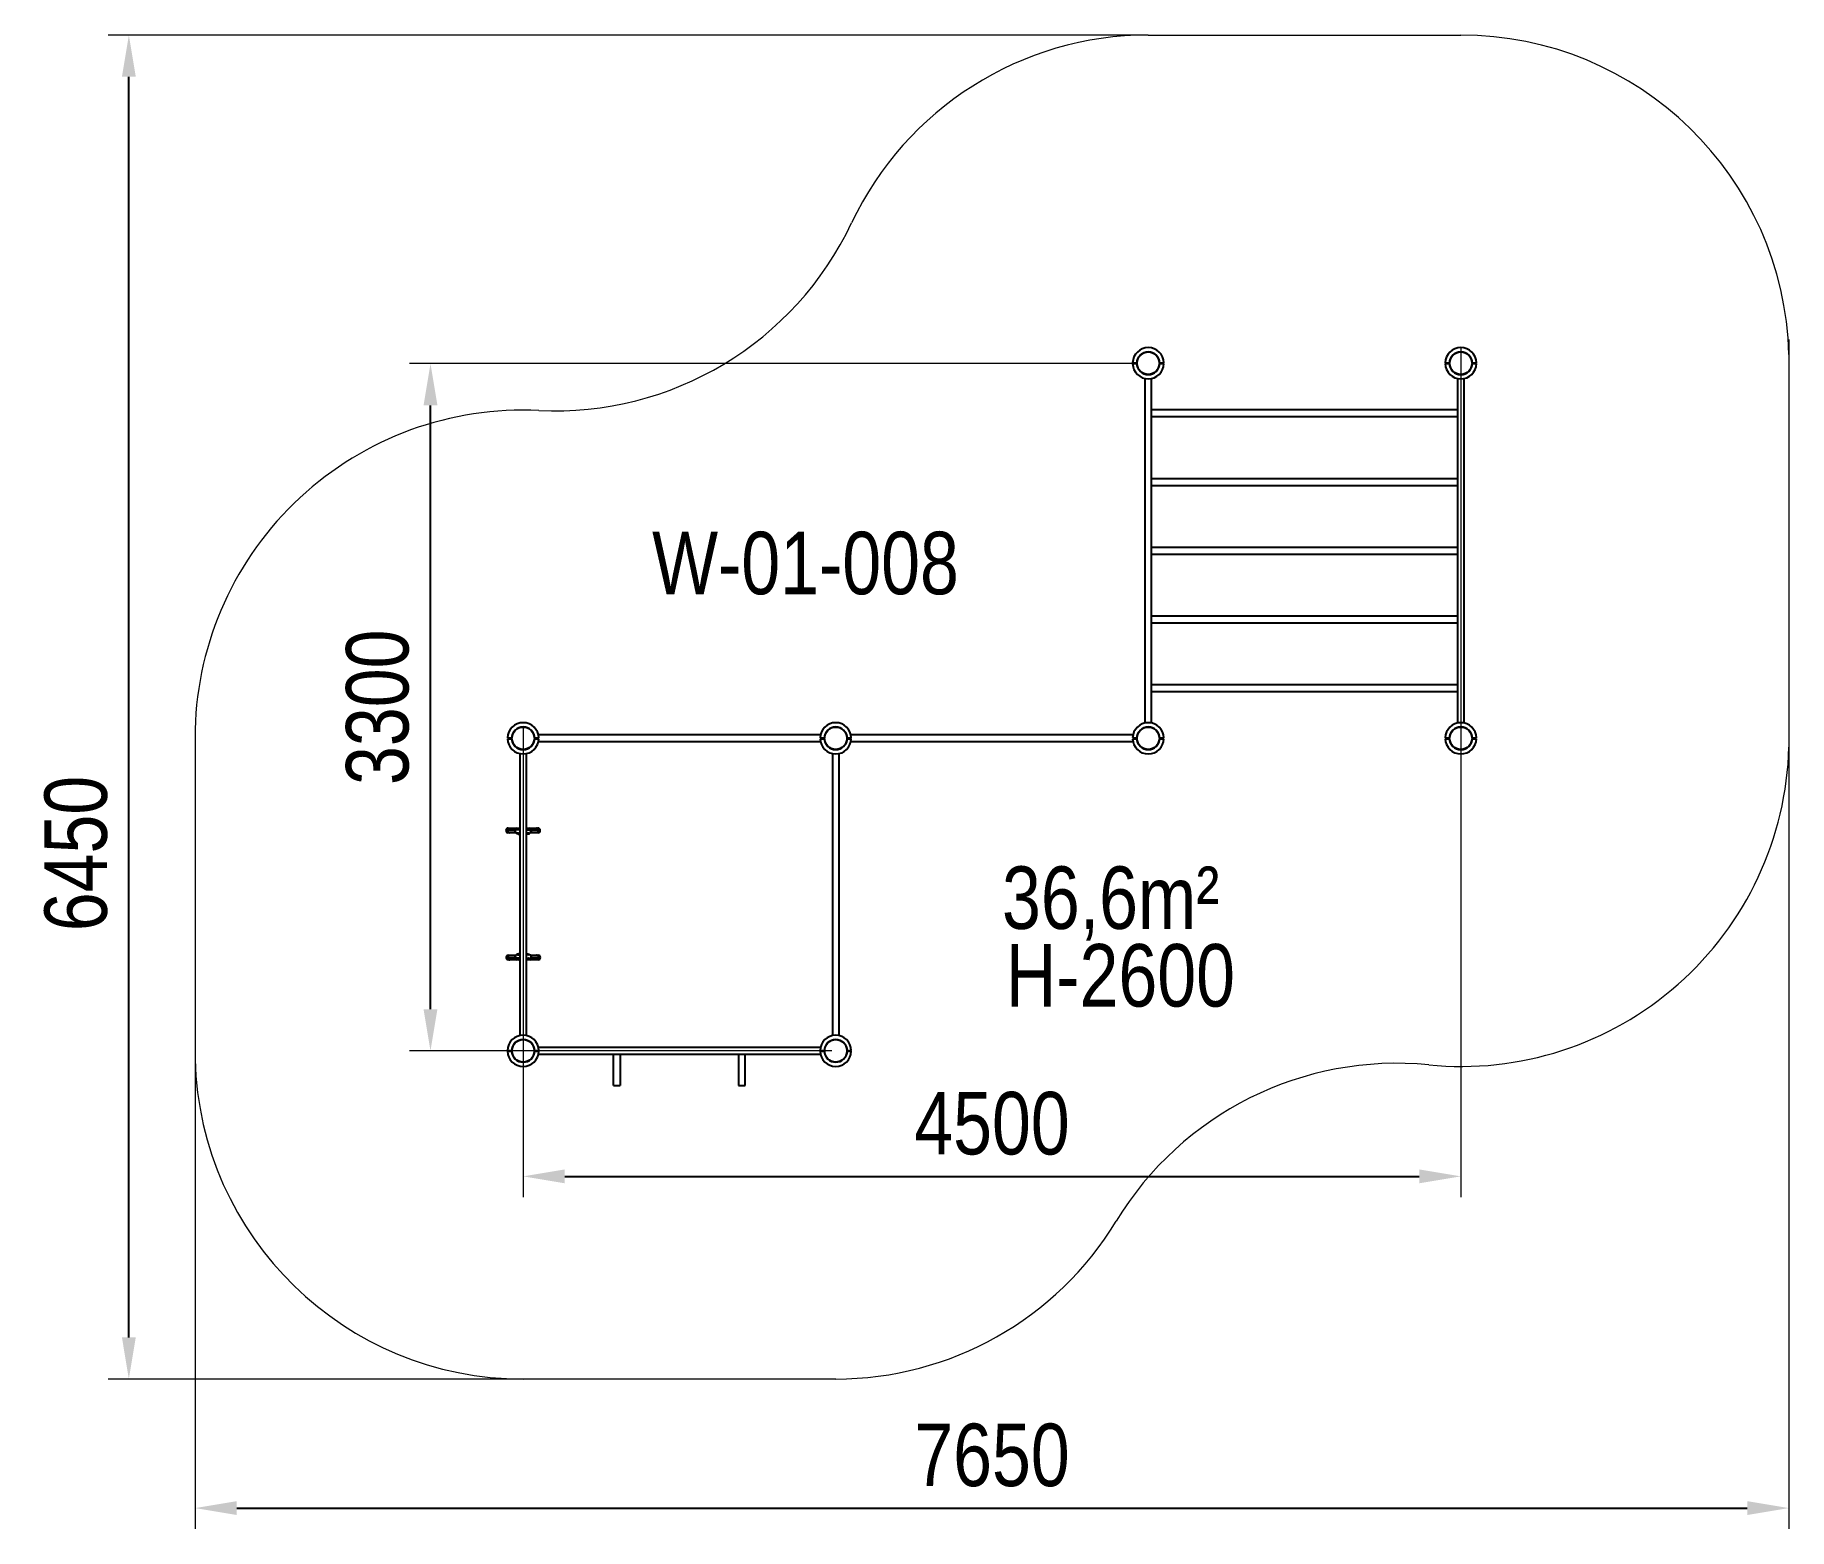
# Model space of a CAD drawing. Header units: millimetres. Extents: x -4287 to 4130, y -3143 to 4027.
import ezdxf

# ---------------------------------------------------------------- set-up
doc = ezdxf.new("R2010")
doc.units = ezdxf.units.MM
for name, color, linetype in [('DIKOM_АРТИКУЛ', 7, 'Continuous'), ('DIKOM_ЗОНА', 80, 'Continuous'), ('DIKOM_ОБЪЕКТ', 7, 'Continuous'), ('DIKOM_РАЗМЕР_ЗОНА', 7, 'Continuous'), ('DIKOM_РАЗМЕР_ОБЪЕКТА', 7, 'Continuous')]:
    doc.layers.add(name, color=color, linetype=linetype)
doc.styles.add('style1', font='arial.ttf', dxfattribs={"width": 0.8})
doc.dimstyles.new('1-50', dxfattribs={"dimtxt": 300, "dimasz": 200, "dimexe": 100, "dimexo": 0, "dimgap": 100, "dimtad": 1, "dimdec": 0, "dimtxsty": 'style1', "dimcen": 0, "dimclrd": 7, "dimclre": 7, "dimadec": 1, "dimazin": 2, "dimtfac": 1, "dimtdec": 0, "dimtmove": 0, "dimatfit": 3, "dimfxl": 0, "dimlwd": 25, "dimlwe": 18, "dimarcsym": 0})

# ---------------------------------------------------------------- blocks, each defined once
blk = doc.blocks.new('*D0')
at = {"layer": 'Defpoints', "color": 0, "transparency": 16777216}
for p in [(2555.6, 2526.5), (-1944.4, 705.5), (2555.6, -1451)]:
    blk.add_point(p, dxfattribs=at)
at = {"layer": 'DIKOM_РАЗМЕР_ОБЪЕКТА', "color": 7, "lineweight": 18, "transparency": 16777216}
for p, q in [((2555.6, 2526.5), (2555.6, -1551)), ((-1944.4, 705.5), (-1944.4, -1551))]:
    blk.add_line(p, q, dxfattribs=at)
at = {"layer": 'DIKOM_РАЗМЕР_ОБЪЕКТА', "color": 7, "lineweight": 25, "transparency": 16777216}
blk.add_line((-1744.4, -1451), (2355.6, -1451), dxfattribs=at)
at = {"layer": 'DIKOM_РАЗМЕР_ОБЪЕКТА', "color": 7, "transparency": 16777216}
for points in [[(-1744.4, -1417.7), (-1744.4, -1484.3), (-1944.4, -1451)], [(2355.6, -1417.7), (2355.6, -1484.3), (2555.6, -1451)]]:
    blk.add_solid(points, dxfattribs=at)
at = {"layer": 'DIKOM_РАЗМЕР_ОБЪЕКТА', "color": 0, "transparency": 16777216, "insert": (305.6, -1197.8), "char_height": 300, "attachment_point": 5, "style": 'style1'}
blk.add_mtext('4500', dxfattribs=at)
blk = doc.blocks.new('*D1')
at = {"layer": 'Defpoints', "color": 0, "transparency": 16777216}
for p in [(-2389, 2449.5), (990.8, 2449.5), (-463, -848.5)]:
    blk.add_point(p, dxfattribs=at)
at = {"layer": 'DIKOM_РАЗМЕР_ОБЪЕКТА', "color": 7, "lineweight": 18, "transparency": 16777216}
for p, q in [((990.8, 2449.5), (-2489, 2449.5)), ((-463, -848.5), (-2489, -848.5))]:
    blk.add_line(p, q, dxfattribs=at)
at = {"layer": 'DIKOM_РАЗМЕР_ОБЪЕКТА', "color": 7, "lineweight": 25, "transparency": 16777216}
blk.add_line((-2389, -648.5), (-2389, 2249.5), dxfattribs=at)
at = {"layer": 'DIKOM_РАЗМЕР_ОБЪЕКТА', "color": 7, "transparency": 16777216}
for points in [[(-2422.3, 2249.5), (-2355.7, 2249.5), (-2389, 2449.5)], [(-2422.3, -648.5), (-2355.7, -648.5), (-2389, -848.5)]]:
    blk.add_solid(points, dxfattribs=at)
at = {"layer": 'DIKOM_РАЗМЕР_ОБЪЕКТА', "color": 0, "transparency": 16777216, "insert": (-2642.3, 800.5), "char_height": 300, "attachment_point": 5, "rotation": 90, "style": 'style1'}
blk.add_mtext('3300', dxfattribs=at)
blk = doc.blocks.new('*D2')
at = {"layer": 'Defpoints', "color": 0, "transparency": 16777216}
for p in [(4130, 2565), (-3518.9, 693.5), (4130, -3043)]:
    blk.add_point(p, dxfattribs=at)
at = {"layer": 'DIKOM_РАЗМЕР_ЗОНА', "color": 7, "lineweight": 18, "transparency": 16777216}
for p, q in [((4130, 2565), (4130, -3143)), ((-3518.9, 693.5), (-3518.9, -3143))]:
    blk.add_line(p, q, dxfattribs=at)
at = {"layer": 'DIKOM_РАЗМЕР_ЗОНА', "color": 7, "lineweight": 25, "transparency": 16777216}
blk.add_line((-3318.9, -3043), (3930, -3043), dxfattribs=at)
at = {"layer": 'DIKOM_РАЗМЕР_ЗОНА', "color": 7, "transparency": 16777216}
for points in [[(-3318.9, -3009.7), (-3318.9, -3076.3), (-3518.9, -3043)], [(3930, -3009.7), (3930, -3076.3), (4130, -3043)]]:
    blk.add_solid(points, dxfattribs=at)
at = {"layer": 'DIKOM_РАЗМЕР_ЗОНА', "color": 0, "transparency": 16777216, "insert": (305.6, -2789.8), "char_height": 300, "attachment_point": 5, "style": 'style1'}
blk.add_mtext('7650', dxfattribs=at)
blk = doc.blocks.new('*D3')
at = {"layer": 'Defpoints', "color": 0, "transparency": 16777216}
for p in [(-3836.5, 4026.5), (1055.6, 4026.5), (-1944.4, -2423.5)]:
    blk.add_point(p, dxfattribs=at)
at = {"layer": 'DIKOM_РАЗМЕР_ЗОНА', "color": 7, "lineweight": 18, "transparency": 16777216}
for p, q in [((1055.6, 4026.5), (-3936.5, 4026.5)), ((-1944.4, -2423.5), (-3936.5, -2423.5))]:
    blk.add_line(p, q, dxfattribs=at)
at = {"layer": 'DIKOM_РАЗМЕР_ЗОНА', "color": 7, "lineweight": 25, "transparency": 16777216}
blk.add_line((-3836.5, -2223.5), (-3836.5, 3826.5), dxfattribs=at)
at = {"layer": 'DIKOM_РАЗМЕР_ЗОНА', "color": 7, "transparency": 16777216}
for points in [[(-3869.8, 3826.5), (-3803.2, 3826.5), (-3836.5, 4026.5)], [(-3869.8, -2223.5), (-3803.2, -2223.5), (-3836.5, -2423.5)]]:
    blk.add_solid(points, dxfattribs=at)
at = {"layer": 'DIKOM_РАЗМЕР_ЗОНА', "color": 0, "transparency": 16777216, "insert": (-4089.7, 98.6), "char_height": 300, "attachment_point": 5, "rotation": 90, "style": 'style1'}
blk.add_mtext('6450', dxfattribs=at)

msp = doc.modelspace()

# ---------------------------------------------------------------- linework, layer by layer
at = {"layer": 'DIKOM_ЗОНА', "color": 3, "lineweight": 15}
for p, q in [((1055.6, 4026.5), (2555.6, 4026.5)), ((4130, 2493.5), (4130, 609.5)), ((-3518.9, 693.5), (-3518.9, -890.5)), ((-444.4, -2423.5), (-1944.4, -2423.5))]:
    msp.add_line(p, q, dxfattribs=at)
for centre, start, end in [((1055.6, 2451.5), 90, 154.69712), ((2555.6, 2451.5), 1.52807, 90), ((-1792.2, 3797.8), 267.2304, 334.69712), ((-1944.4, 651.5), 87.2304, 178.47193), ((2555.6, 651.5), 264.39749, 358.47193), ((-1944.4, -848.5), 181.52807, 269.99965), ((2248, -2483.4), 84.39749, 148.73261), ((-444.4, -848.5), 269.99958, 328.73261)]:
    msp.add_arc(centre, 1575, start, end, dxfattribs=at)
at = {"layer": 'DIKOM_ОБЪЕКТ'}
for p, q in [((980.6, 2453.5), (1001.1, 2453.5)), ((980.6, 2449.5), (1001.1, 2449.5)), ((1000.6, 2449.5), (1000.6, 2453.5)), ((1110, 2453.5), (1130.6, 2453.5)), ((1110, 2449.5), (1130.6, 2449.5)), ((2480.6, 2453.5), (2501.1, 2453.5)), ((2480.6, 2449.5), (2501.1, 2449.5)), ((2500.6, 2449.5), (2500.6, 2453.5)), ((2610, 2453.5), (2630.6, 2453.5)), ((2610, 2449.5), (2630.6, 2449.5)), ((1039.6, 2378.2), (1039.6, 724.8)), ((1071.6, 724.8), (1071.6, 2378.2)), ((2539.6, 2378.2), (2539.6, 724.8)), ((2571.6, 724.8), (2571.6, 2378.2)), ((2539.6, 2227.5), (1071.6, 2227.5)), ((1071.6, 2195.5), (2539.6, 2195.5)), ((2539.6, 1897.5), (1071.6, 1897.5)), ((1071.6, 1865.5), (2539.6, 1865.5)), ((2539.6, 1567.5), (1071.6, 1567.5)), ((1071.6, 1535.5), (2539.6, 1535.5)), ((2539.6, 1237.5), (1071.6, 1237.5)), ((1071.6, 1205.5), (2539.6, 1205.5)), ((2539.6, 907.5), (1071.6, 907.5)), ((1071.6, 875.5), (2539.6, 875.5)), ((-2019.4, 653.5), (-1998.9, 653.5)), ((-2019.4, 649.5), (-1998.9, 649.5)), ((-1999.4, 649.5), (-1999.4, 653.5)), ((-1890, 653.5), (-1869.4, 653.5)), ((-1890, 649.5), (-1869.4, 649.5)), ((-517.7, 667.5), (-1871.2, 667.5)), ((-1871.2, 635.5), (-517.7, 635.5)), ((-519.4, 653.5), (-498.9, 653.5)), ((-519.4, 649.5), (-498.9, 649.5)), ((-499.4, 649.5), (-499.4, 653.5)), ((-390, 653.5), (-369.4, 653.5)), ((-390, 649.5), (-369.4, 649.5)), ((982.3, 667.5), (-371.2, 667.5)), ((-371.2, 635.5), (982.3, 635.5)), ((980.6, 653.5), (1001.1, 653.5)), ((980.6, 649.5), (1001.1, 649.5)), ((1000.6, 649.5), (1000.6, 653.5)), ((1110, 653.5), (1130.6, 653.5)), ((1110, 649.5), (1130.6, 649.5)), ((2480.6, 653.5), (2501.1, 653.5)), ((2480.6, 649.5), (2501.1, 649.5)), ((2500.6, 649.5), (2500.6, 653.5)), ((2610, 653.5), (2630.6, 653.5)), ((2610, 649.5), (2630.6, 649.5)), ((-1960.8, 578.3), (-1960.8, -775.3)), ((-1927.8, -775.4), (-1927.8, 578.4)), ((-460.4, 578.2), (-460.4, -775.2)), ((-428.4, -775.2), (-428.4, 578.2)), ((-2019.1, 209.3), (-2027.3, 209.3)), ((-1985.6, 209.3), (-2019.1, 209.3)), ((-2016.3, 220.3), (-2009.1, 220.3)), ((-2009.1, 198.3), (-2016.3, 198.3)), ((-2009.1, 220.3), (-1975.6, 220.3)), ((-1980.1, 198.3), (-2009.1, 198.3)), ((-1981, 209.3), (-1985.6, 209.3)), ((-1975.6, 220.3), (-1960.8, 220.3)), ((-1975.5, 195.6), (-1975.5, 194.6)), ((-1975.1, 214.6), (-1975.2, 213.6)), ((-1960.8, 212.3), (-1974.8, 212.3)), ((-1974.8, 196.3), (-1960.8, 196.3)), ((-1972.5, 195.6), (-1972.7, 195.6)), ((-1972.3, 214.6), (-1971.3, 214.6)), ((-1972.3, 214.6), (-1971.4, 214.5)), ((-1971.3, 215.3), (-1971.3, 214.5)), ((-1960.8, 215.3), (-1971.3, 215.3)), ((-1971.3, 194.5), (-1971.3, 193.3)), ((-1960.8, 193.3), (-1971.3, 193.3)), ((-1964.3, 219.8), (-1964.3, 215.8)), ((-1964.3, 219.8), (-1960.8, 219.8)), ((-1964.3, 215.8), (-1960.8, 215.8)), ((-1964.3, 188.8), (-1964.3, 192.8)), ((-1964.3, 192.8), (-1960.8, 192.8)), ((-1964.3, 188.8), (-1960.8, 188.8)), ((-1960.8, 219.8), (-1960.8, 215.8)), ((-1960.8, 188.8), (-1960.8, 192.8)), ((-1927.8, 220.3), (-1914, 220.3)), ((-1927.8, 219.8), (-1927.8, 215.8)), ((-1927.8, 219.8), (-1924.3, 219.8)), ((-1927.8, 215.8), (-1924.3, 215.8)), ((-1917.3, 215.3), (-1927.8, 215.3)), ((-1927.8, 196.3), (-1914.8, 196.3)), ((-1917.3, 195.8), (-1927.8, 195.8)), ((-1917.3, 193.3), (-1927.8, 193.3)), ((-1927.8, 188.8), (-1927.8, 192.8)), ((-1927.8, 192.8), (-1924.3, 192.8)), ((-1927.8, 188.8), (-1924.3, 188.8)), ((-1924.3, 219.8), (-1924.3, 215.8)), ((-1924.3, 188.8), (-1924.3, 192.8)), ((-1918.5, 196), (-1918.8, 196.3)), ((-1917.3, 195.8), (-1918.2, 195.8)), ((-1917.3, 213.4), (-1917.3, 215.3)), ((-1915.6, 213.5), (-1917.3, 213.6)), ((-1917.3, 194.2), (-1917.3, 195.8)), ((-1917.3, 193.3), (-1917.3, 193.4)), ((-1916.9, 213.4), (-1915.6, 213.5)), ((-1914, 220.3), (-1880.5, 220.3)), ((-1913.5, 193.4), (-1913.5, 194.4)), ((-1913.2, 212.4), (-1913.2, 213.4)), ((-1880.5, 198.3), (-1909.5, 198.3)), ((-1904, 209.3), (-1908.5, 209.3)), ((-1870.5, 209.3), (-1904, 209.3)), ((-1880.5, 220.3), (-1873.3, 220.3)), ((-1873.3, 198.3), (-1880.5, 198.3)), ((-1862.3, 209.3), (-1870.5, 209.3)), ((-2026.3, -400.7), (-2018.1, -400.7)), ((-2018.1, -400.7), (-1984.6, -400.7)), ((-2015.3, -389.7), (-2008.1, -389.7)), ((-2008.1, -411.7), (-2015.3, -411.7)), ((-2008.1, -389.7), (-1979.1, -389.7)), ((-1974.6, -411.7), (-2008.1, -411.7)), ((-1984.6, -400.7), (-1980, -400.7)), ((-1975.4, -403.9), (-1975.4, -404.9)), ((-1975, -384.9), (-1975.1, -385.9)), ((-1960.8, -411.7), (-1974.6, -411.7)), ((-1960.8, -387.7), (-1973.8, -387.7)), ((-1973, -404.9), (-1971.3, -405)), ((-1971.7, -404.9), (-1973, -404.9)), ((-1971.3, -384.7), (-1971.3, -384.9)), ((-1971.3, -384.7), (-1960.8, -384.7)), ((-1971.3, -385.7), (-1971.3, -387.2)), ((-1971.3, -387.2), (-1970.4, -387.3)), ((-1971.3, -387.2), (-1960.8, -387.2)), ((-1971.3, -404.9), (-1971.3, -406.7)), ((-1971.3, -406.7), (-1960.8, -406.7)), ((-1970.1, -387.5), (-1969.8, -387.7)), ((-1964.3, -380.2), (-1964.3, -384.2)), ((-1964.3, -380.2), (-1960.8, -380.2)), ((-1964.3, -384.2), (-1960.8, -384.2)), ((-1964.3, -411.2), (-1964.3, -407.2)), ((-1964.3, -407.2), (-1960.8, -407.2)), ((-1964.3, -411.2), (-1960.8, -411.2)), ((-1960.8, -380.2), (-1960.8, -384.2)), ((-1960.8, -411.2), (-1960.8, -407.2)), ((-1927.8, -380.2), (-1927.8, -384.2)), ((-1927.8, -380.2), (-1924.3, -380.2)), ((-1927.8, -384.2), (-1924.3, -384.2)), ((-1927.8, -384.7), (-1917.3, -384.7)), ((-1913.8, -387.7), (-1927.8, -387.7)), ((-1927.8, -403.7), (-1913.8, -403.7)), ((-1927.8, -406.7), (-1917.3, -406.7)), ((-1927.8, -411.2), (-1927.8, -407.2)), ((-1927.8, -407.2), (-1924.3, -407.2)), ((-1927.8, -411.2), (-1924.3, -411.2)), ((-1913, -411.7), (-1927.8, -411.7)), ((-1924.3, -380.2), (-1924.3, -384.2)), ((-1924.3, -411.2), (-1924.3, -407.2)), ((-1917.3, -385.9), (-1917.3, -384.7)), ((-1917.3, -406.7), (-1917.3, -405.9)), ((-1916.3, -406), (-1917.3, -406)), ((-1916.3, -406), (-1917.2, -406)), ((-1916.1, -387), (-1915.9, -387)), ((-1913.4, -406), (-1913.4, -405)), ((-1913.1, -387), (-1913.1, -386)), ((-1879.5, -411.7), (-1913, -411.7)), ((-1908.5, -389.7), (-1879.5, -389.7)), ((-1907.6, -400.7), (-1903, -400.7)), ((-1903, -400.7), (-1869.5, -400.7)), ((-1879.5, -389.7), (-1872.3, -389.7)), ((-1872.3, -411.7), (-1879.5, -411.7)), ((-1869.5, -400.7), (-1861.3, -400.7)), ((-517.7, -832.5), (-1871.2, -832.5)), ((-2019.4, -846.5), (-1998.9, -846.5)), ((-2019.4, -850.5), (-1998.9, -850.5)), ((-1999.4, -850.5), (-1999.4, -846.5)), ((-1890, -846.5), (-1869.4, -846.5)), ((-1890, -850.5), (-1869.4, -850.5)), ((-1871.2, -864.5), (-517.7, -864.5)), ((-1510.4, -1014.5), (-1510.4, -864.5)), ((-1478.4, -864.5), (-1478.4, -1014.5)), ((-910.4, -864.5), (-910.4, -1014.5)), ((-878.4, -1014.5), (-878.4, -864.5)), ((-519.4, -846.5), (-498.9, -846.5)), ((-519.4, -850.5), (-498.9, -850.5)), ((-499.4, -850.5), (-499.4, -846.5)), ((-390, -846.5), (-369.4, -846.5)), ((-390, -850.5), (-369.4, -850.5)), ((-1510.4, -1014.5), (-1478.4, -1014.5)), ((-910.4, -1014.5), (-878.4, -1014.5))]:
    msp.add_line(p, q, dxfattribs=at)
at = {"layer": 'DIKOM_ОБЪЕКТ', "flags": 128}
for points in [[(-1960.8, 195.2), (-1962.2, 195.3), (-1964.8, 195.3), (-1967.2, 195.4), (-1969.3, 195.4), (-1971.2, 195.5), (-1972.7, 195.5), (-1973.9, 195.5), (-1974.8, 195.6), (-1975.3, 195.6), (-1975.5, 195.6), (-1975.3, 195.6), (-1974.8, 195.6), (-1973.9, 195.6), (-1972.7, 195.6)], [(-1975.5, 194.6), (-1975.4, 194.6), (-1974.8, 194.6), (-1974, 194.5), (-1972.7, 194.5), (-1971.2, 194.5), (-1969.4, 194.4), (-1967.2, 194.4), (-1964.8, 194.3), (-1962.2, 194.3), (-1960.8, 194.2)], [(-1975.2, 213.6), (-1975, 213.6), (-1974.5, 213.6), (-1973.6, 213.5), (-1972.4, 213.5), (-1970.8, 213.5), (-1969, 213.4), (-1966.9, 213.4), (-1964.5, 213.3), (-1961.9, 213.3), (-1960.8, 213.2)], [(-1960.8, 214.2), (-1961.8, 214.3), (-1964.5, 214.3), (-1966.9, 214.4), (-1969, 214.4), (-1970.8, 214.5), (-1972.4, 214.5), (-1973.6, 214.5), (-1974.5, 214.6), (-1975, 214.6), (-1975.1, 214.6), (-1975, 214.6), (-1974.4, 214.6), (-1973.5, 214.6), (-1972.3, 214.6)], [(-1915.6, 213.5), (-1914.4, 213.5), (-1913.7, 213.5), (-1913.3, 213.4), (-1913.2, 213.4), (-1913.5, 213.4), (-1914.1, 213.4), (-1915.1, 213.4), (-1916.4, 213.4), (-1918.1, 213.5), (-1920, 213.5), (-1922.2, 213.5), (-1924.7, 213.6), (-1927.4, 213.6), (-1927.8, 213.6)], [(-1927.8, 212.6), (-1927.4, 212.6), (-1924.7, 212.6), (-1922.2, 212.5), (-1920, 212.5), (-1918.1, 212.5), (-1916.4, 212.4), (-1915.1, 212.4), (-1914.1, 212.4), (-1913.5, 212.4), (-1913.2, 212.4), (-1913.2, 212.4)], [(-1915.9, 194.5), (-1914.8, 194.5), (-1914, 194.5), (-1913.6, 194.4), (-1913.5, 194.4), (-1913.8, 194.4), (-1914.5, 194.4), (-1915.5, 194.4), (-1916.8, 194.4), (-1918.4, 194.5), (-1920.4, 194.5), (-1922.6, 194.5), (-1925, 194.6), (-1927.7, 194.6), (-1927.8, 194.6)], [(-1927.8, 193.6), (-1927.7, 193.6), (-1925.1, 193.6), (-1922.6, 193.5), (-1920.4, 193.5), (-1918.4, 193.5), (-1916.8, 193.4), (-1915.5, 193.4), (-1914.5, 193.4), (-1913.9, 193.4), (-1913.6, 193.4), (-1913.5, 193.4)], [(-1960.8, -404), (-1961.2, -404), (-1963.9, -404), (-1966.4, -403.9), (-1968.6, -403.9), (-1970.5, -403.9), (-1972.2, -403.9), (-1973.5, -403.8), (-1974.5, -403.8), (-1975.1, -403.8), (-1975.4, -403.8), (-1975.4, -403.9)], [(-1973, -404.9), (-1974.1, -404.9), (-1974.9, -404.9), (-1975.3, -404.9), (-1975.4, -404.8), (-1975.1, -404.8), (-1974.5, -404.8), (-1973.5, -404.8), (-1972.2, -404.9), (-1970.5, -404.9), (-1968.6, -404.9), (-1966.4, -404.9), (-1963.9, -405), (-1961.2, -405), (-1960.8, -405)], [(-1960.8, -385), (-1960.8, -385), (-1963.5, -385), (-1966, -384.9), (-1968.2, -384.9), (-1970.2, -384.9), (-1971.8, -384.9), (-1973.1, -384.9), (-1974.1, -384.8), (-1974.7, -384.8), (-1975, -384.9), (-1975, -384.9)], [(-1972.7, -385.9), (-1973.8, -385.9), (-1974.5, -385.9), (-1975, -385.9), (-1975, -385.9), (-1974.8, -385.8), (-1974.1, -385.8), (-1973.1, -385.9), (-1971.8, -385.9), (-1970.2, -385.9), (-1968.2, -385.9), (-1966, -385.9), (-1963.6, -386), (-1960.9, -386), (-1960.8, -386)], [(-1913.1, -386), (-1913.2, -386), (-1913.8, -386), (-1914.6, -386), (-1915.8, -385.9), (-1917.4, -385.9), (-1919.2, -385.8), (-1921.4, -385.8), (-1923.7, -385.7), (-1926.4, -385.7), (-1927.8, -385.7)], [(-1927.8, -386.7), (-1926.4, -386.7), (-1923.8, -386.7), (-1921.4, -386.8), (-1919.2, -386.8), (-1917.4, -386.9), (-1915.9, -386.9), (-1914.6, -387), (-1913.8, -387), (-1913.2, -387), (-1913.1, -387), (-1913.3, -387), (-1913.8, -387.1), (-1914.7, -387), (-1915.9, -387)], [(-1913.4, -405), (-1913.6, -405), (-1914.1, -405), (-1915, -405), (-1916.2, -404.9), (-1917.7, -404.9), (-1919.6, -404.8), (-1921.7, -404.8), (-1924.1, -404.7), (-1926.7, -404.7), (-1927.8, -404.7)], [(-1927.8, -405.7), (-1926.7, -405.7), (-1924.1, -405.7), (-1921.7, -405.8), (-1919.6, -405.8), (-1917.8, -405.9), (-1916.2, -405.9), (-1915, -406), (-1914.1, -406), (-1913.6, -406), (-1913.4, -406), (-1913.6, -406), (-1914.2, -406), (-1915, -406), (-1916.3, -406)]]:
    msp.add_lwpolyline(points, dxfattribs=at)
at = {"layer": 'DIKOM_ОБЪЕКТ'}
for centre in [(1055.6, 2451.5), (2555.6, 2451.5), (-1944.4, 651.5), (-444.4, 651.5), (1055.6, 651.5), (2555.6, 651.5), (-1944.4, -848.5), (-444.4, -848.5)]:
    msp.add_circle(centre, 54, dxfattribs=at)
for centre, radius, start, end in [((1055.6, 2451.5), 75, 1.52807, 178.47193), ((2555.6, 2451.5), 75, 1.52807, 178.47193), ((1055.6, 2451.5), 75, 181.52807, 358.47193), ((1055.6, 2451.5), 54.5, 2.10307, 177.89693), ((1055.6, 2451.5), 54.5, 182.10307, 357.89693), ((2555.6, 2451.5), 75, 181.52807, 358.47193), ((2555.6, 2451.5), 54.5, 2.10307, 177.89693), ((2555.6, 2451.5), 54.5, 182.10307, 357.89693), ((-1944.4, 651.5), 75, 1.52807, 178.47193), ((-1944.4, 651.5), 54.5, 2.10307, 177.89693), ((-444.4, 651.5), 75, 1.52807, 178.47193), ((-444.4, 651.5), 54.5, 2.10307, 177.89693), ((1055.6, 651.5), 75, 1.52807, 178.47193), ((1055.6, 651.5), 54.5, 2.10307, 177.89693), ((2555.6, 651.5), 75, 1.52807, 178.47193), ((2555.6, 651.5), 54.5, 2.10307, 177.89693), ((-1944.4, 651.5), 75, 181.52807, 358.47193), ((-1944.4, 651.5), 54.5, 182.10307, 357.89693), ((-444.4, 651.5), 75, 181.52807, 358.47193), ((-444.4, 651.5), 54.5, 182.10307, 357.89693), ((1055.6, 651.5), 75, 181.52807, 358.47193), ((1055.6, 651.5), 54.5, 182.10307, 357.89693), ((2555.6, 651.5), 75, 181.52807, 358.47193), ((2555.6, 651.5), 54.5, 182.10307, 357.89693), ((-2016.3, 209.3), 11, 90, 180), ((-2016.3, 209.3), 11, 180, 270), ((-1975.1, 209.8), 10.5, 92.95214, 182.67534), ((-1974.1, 209.2), 11.5, 179.38231, 226.35741), ((-1974.8, 204.3), 8, 90, 270), ((-1914.8, 204.3), 8, 270, 90), ((-1914.5, 209.8), 10.5, 357.32466, 87.04786), ((-1915.5, 209.2), 11.5, 313.64275, 0.61769), ((-1873.3, 209.3), 11, 0, 90), ((-1873.3, 209.3), 11, 270, 0), ((-2015.3, -400.7), 11, 90, 180), ((-2015.3, -400.7), 11, 180, 270), ((-1973.1, -400.6), 11.5, 133.64275, 180.61769), ((-1974.1, -401.2), 10.5, 177.32466, 267.04786), ((-1973.8, -395.7), 8, 90, 270), ((-1913.8, -395.7), 8, 270, 90), ((-1913.5, -401.2), 10.5, 272.95214, 2.67534), ((-1914.5, -400.6), 11.5, 359.38231, 46.35741), ((-1872.3, -400.7), 11, 0, 90), ((-1872.3, -400.7), 11, 270, 0), ((-1944.4, -848.5), 75, 1.52807, 178.47193), ((-1944.4, -848.5), 54.5, 2.10307, 177.89693), ((-444.4, -848.5), 75, 1.52807, 178.47193), ((-444.4, -848.5), 54.5, 2.10307, 177.89693), ((-1944.4, -848.5), 75, 181.52807, 358.47193), ((-1944.4, -848.5), 54.5, 182.10307, 357.89693), ((-444.4, -848.5), 75, 181.52807, 358.47193), ((-444.4, -848.5), 54.5, 182.10307, 357.89693)]:
    msp.add_arc(centre, radius, start, end, dxfattribs=at)
for points, knots in [([(-2019.1, 209.3), (-2019, 209.9), (-2019, 211.1), (-2018.5, 212.9), (-2017.9, 214.6), (-2016.9, 216.2), (-2015.8, 217.5), (-2014.4, 218.6), (-2012.9, 219.5), (-2011.2, 220.1), (-2009.9, 220.3), (-2009.2, 220.3), (-2009.1, 220.3)], [0, 0, 0, 0, 0.105856, 0.214783, 0.320639, 0.429565, 0.535423, 0.64435, 0.75021, 0.85914, 0.990183, 1, 1, 1, 1]), ([(-2019.1, 209.3), (-2019, 208.7), (-2019, 207.4), (-2018.5, 205.6), (-2017.9, 203.9), (-2016.9, 202.4), (-2015.8, 201), (-2014.4, 199.9), (-2012.9, 199.1), (-2011.2, 198.5), (-2009.9, 198.3), (-2009.2, 198.3), (-2009.1, 198.3)], [0, 0, 0, 0, 0.105856, 0.214783, 0.320639, 0.429565, 0.535423, 0.64435, 0.75021, 0.85914, 0.990183, 1, 1, 1, 1]), ([(-1971.3, 196.3), (-1971.4, 196.3), (-1971.8, 195.9), (-1972.3, 195.7), (-1972.5, 195.6), (-1972.6, 195.6)], [0, 0, 0, 0, 0.045515, 0.514012, 1, 1, 1, 1]), ([(-1972.2, 213.3), (-1972.2, 213.3), (-1972.2, 213.2), (-1971.9, 213), (-1971.5, 212.8), (-1970.9, 212.5), (-1970.7, 212.3)], [0, 0, 0, 0, 0.245484, 0.503571, 0.725694, 1, 1, 1, 1]), ([(-1916.1, 194.6), (-1916.1, 194.6), (-1916.1, 194.6), (-1916.6, 194.9), (-1917.2, 195.2), (-1917.3, 195.3)], [0, 0, 0, 0, 0.383784, 0.900265, 1, 1, 1, 1]), ([(-1915, 212.3), (-1915, 212.3), (-1914.8, 212.3), (-1914.4, 212.4), (-1914.1, 212.4), (-1913.9, 212.4), (-1914, 212.4), (-1914, 212.4)], [0, 0, 0, 0, 0.0068, 0.238531, 0.547694, 0.951826, 1, 1, 1, 1]), ([(-1870.5, 209.3), (-1870.5, 209.9), (-1870.6, 211.1), (-1871, 212.9), (-1871.7, 214.6), (-1872.7, 216.2), (-1873.8, 217.5), (-1875.2, 218.6), (-1876.7, 219.5), (-1878, 220), (-1879.3, 220.2), (-1880, 220.3), (-1880.4, 220.3), (-1880.5, 220.3)], [0, 0, 0, 0, 0.105838, 0.214745, 0.320583, 0.42949, 0.535329, 0.644238, 0.75008, 0.858991, 0.924239, 0.990185, 1, 1, 1, 1]), ([(-1870.5, 209.3), (-1870.5, 208.7), (-1870.6, 207.4), (-1871, 205.6), (-1871.7, 203.9), (-1872.7, 202.4), (-1873.8, 201), (-1875.2, 199.9), (-1876.7, 199.1), (-1878, 198.6), (-1879.3, 198.3), (-1880, 198.3), (-1880.4, 198.3), (-1880.5, 198.3)], [0, 0, 0, 0, 0.105838, 0.214745, 0.320583, 0.42949, 0.535329, 0.644238, 0.75008, 0.858991, 0.924239, 0.990185, 1, 1, 1, 1]), ([(-2018.1, -400.7), (-2018, -400.1), (-2018, -398.9), (-2017.5, -397.1), (-2016.9, -395.4), (-2015.9, -393.8), (-2014.8, -392.5), (-2013.4, -391.4), (-2011.9, -390.5), (-2010.5, -390), (-2009.3, -389.8), (-2008.6, -389.7), (-2008.2, -389.7), (-2008.1, -389.7)], [0, 0, 0, 0, 0.105838, 0.214745, 0.320583, 0.42949, 0.535329, 0.644238, 0.75008, 0.858991, 0.924239, 0.990185, 1, 1, 1, 1]), ([(-2018.1, -400.7), (-2018, -401.3), (-2018, -402.6), (-2017.5, -404.4), (-2016.9, -406.1), (-2015.9, -407.6), (-2014.8, -409), (-2013.4, -410.1), (-2011.9, -410.9), (-2010.5, -411.4), (-2009.3, -411.7), (-2008.6, -411.7), (-2008.2, -411.7), (-2008.1, -411.7)], [0, 0, 0, 0, 0.105838, 0.214745, 0.320583, 0.42949, 0.535329, 0.644238, 0.75008, 0.858991, 0.924239, 0.990185, 1, 1, 1, 1]), ([(-1973.6, -403.7), (-1973.6, -403.7), (-1973.8, -403.8), (-1974.1, -403.8), (-1974.5, -403.8), (-1974.7, -403.8), (-1974.6, -403.8), (-1974.6, -403.8)], [0, 0, 0, 0, 0.0068, 0.238531, 0.547694, 0.951826, 1, 1, 1, 1]), ([(-1972.5, -386), (-1972.5, -386), (-1972.5, -386.1), (-1972, -386.3), (-1971.4, -386.7), (-1971.3, -386.7)], [0, 0, 0, 0, 0.383784, 0.900265, 1, 1, 1, 1]), ([(-1916.4, -404.7), (-1916.4, -404.7), (-1916.4, -404.6), (-1916.7, -404.4), (-1917.1, -404.2), (-1917.6, -403.9), (-1917.9, -403.7)], [0, 0, 0, 0, 0.245484, 0.503571, 0.725694, 1, 1, 1, 1]), ([(-1917.2, -387.7), (-1917.2, -387.7), (-1916.7, -387.4), (-1916.2, -387.1), (-1916.1, -387.1), (-1916, -387)], [0, 0, 0, 0, 0.0455151, 0.514012, 1, 1, 1, 1]), ([(-1869.5, -400.7), (-1869.6, -400.1), (-1869.6, -398.9), (-1870, -397.1), (-1870.7, -395.4), (-1871.7, -393.8), (-1872.8, -392.5), (-1874.2, -391.4), (-1875.7, -390.5), (-1877.4, -389.9), (-1878.7, -389.7), (-1879.4, -389.7), (-1879.5, -389.7)], [0, 0, 0, 0, 0.105856, 0.214783, 0.320639, 0.429565, 0.535423, 0.64435, 0.75021, 0.85914, 0.990183, 1, 1, 1, 1]), ([(-1869.5, -400.7), (-1869.6, -401.3), (-1869.6, -402.6), (-1870, -404.4), (-1870.7, -406.1), (-1871.7, -407.6), (-1872.8, -409), (-1874.2, -410.1), (-1875.7, -410.9), (-1877.4, -411.5), (-1878.7, -411.7), (-1879.4, -411.7), (-1879.5, -411.7)], [0, 0, 0, 0, 0.105856, 0.214783, 0.320639, 0.429565, 0.535423, 0.64435, 0.75021, 0.85914, 0.990183, 1, 1, 1, 1])]:
    msp.add_open_spline(points, degree=3, knots=knots, dxfattribs=at)

# ---------------------------------------------------------------- texts
at = {"layer": 'DIKOM_АРТИКУЛ', "color": 7, "linetype": 'Continuous', "lineweight": 15, "insert": (-1325.4, 1642.8), "char_height": 300, "attachment_point": 1, "style": 'style1'}
msp.add_mtext_dynamic_manual_height_columns('W-01-008', width=2314.7, gutter_width=20, heights=[0], dxfattribs=at)
at = {"layer": 'DIKOM_РАЗМЕР_ОБЪЕКТА', "insert": (353.7, 36.7), "char_height": 300, "width": 2314.7, "attachment_point": 1, "style": 'style1'}
msp.add_mtext('36,6m²', dxfattribs=at)
at = {"layer": 'DIKOM_РАЗМЕР_ОБЪЕКТА', "insert": (372.2, -336), "char_height": 300, "attachment_point": 1, "style": 'style1'}
msp.add_mtext_dynamic_manual_height_columns('H-2600', width=2314.7, gutter_width=20, heights=[0], dxfattribs=at)

# ---------------------------------------------------------------- dimensions: what is measured, and where the dimension line sits
at = {"layer": 'DIKOM_РАЗМЕР_ЗОНА'}
dim = msp.add_linear_dim(base=(-3836.5, 4026.5), p1=(-1944.4, -2423.5), p2=(1055.6, 4026.5), angle=90, dimstyle='1-50', dxfattribs=at)
dim.commit()
dim.dimension.update_dxf_attribs({"geometry": '*D3', "text_midpoint": (-3836.5, 98.6), "dimtype": 160})
dim = msp.add_linear_dim(base=(4130, -3043), p1=(-3518.9, 693.5), p2=(4130, 2565), text='7650', dimstyle='1-50', dxfattribs=at)
dim.commit()
dim.dimension.update_dxf_attribs({"geometry": '*D2', "text_midpoint": (305.6, -3043), "dimtype": 160})
at = {"layer": 'DIKOM_РАЗМЕР_ОБЪЕКТА'}
dim = msp.add_linear_dim(base=(2555.6, -1451), p1=(-1944.4, 705.5), p2=(2555.6, 2526.5), dimstyle='1-50', dxfattribs=at)
dim.commit()
dim.dimension.update_dxf_attribs({"geometry": '*D0', "text_midpoint": (305.6, -1451), "dimtype": 160})
dim = msp.add_linear_dim(base=(-2389, 2449.5), p1=(-463, -848.5), p2=(990.8, 2449.5), angle=90, text='3300', dimstyle='1-50', dxfattribs=at)
dim.commit()
dim.dimension.update_dxf_attribs({"geometry": '*D1', "text_midpoint": (-2389, 800.5), "dimtype": 160})

doc.saveas('drawing.dxf')
